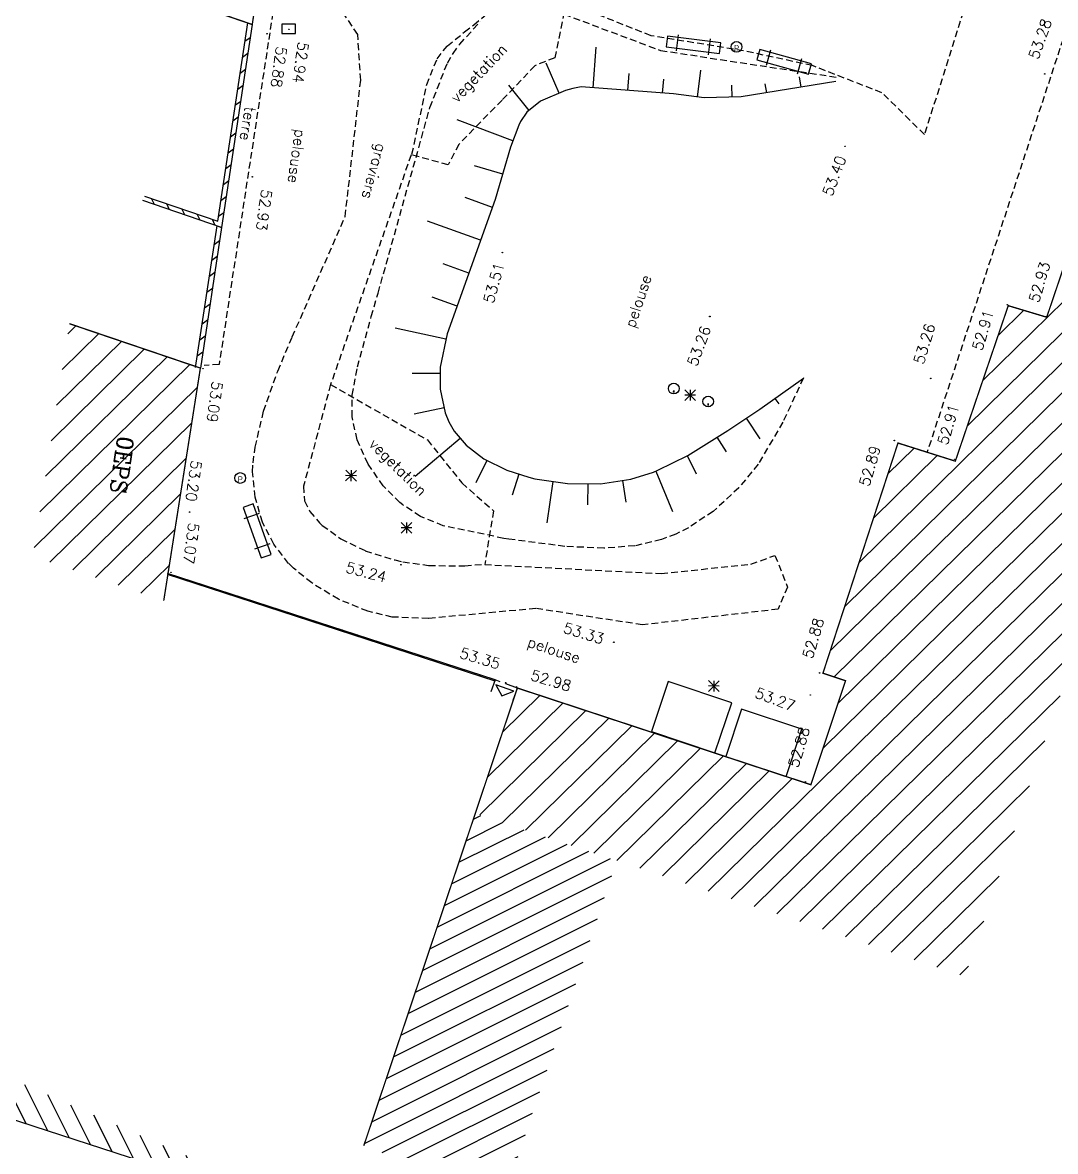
# Model space of a CAD drawing. Extents: x 661856 to 662117, y 6866905 to 6867165.
# Drawn here: x 661918.97 to 661957.48, y 6866988.05 to 6867030.13 of the extents above; entities that cross this region are included whole.
import ezdxf
from ezdxf.enums import TextEntityAlignment as Align

# ---------------------------------------------------------------- set-up
doc = ezdxf.new("R2010")
doc.units = 0
for name, pattern in [('CONTINU', [0]), ('DISCONTIN', [0.75, 0.5, -0.25]), ('HIDDEN', [0.375, 0.25, -0.125]), ('JSI_TCO2', [1, 0.5, 0.5]), ('PARALLEL', [0])]:
    doc.linetypes.add(name, pattern=pattern)
doc.layers.get('0').update_dxf_attribs({"linetype": 'CONTINUOUS'})
for name, color, linetype in [('ACCES', 7, 'CONTINU'), ('ARBRES', 3, 'CONTINU'), ('BATI', 6, 'CONTINUOUS'), ('BATI_PUBLIC', 7, 'CONTINU'), ('COTE_ALTI', 8, 'CONTINU'), ('COTE_DE_SEUIL', 8, 'CONTINU'), ('HACHURE', 7, 'CONTINUOUS'), ('LIGNE_DIVERS', 7, 'CONTINU'), ('MOB-URB', 6, 'CONTINU'), ('MUR', 7, 'CONTINU'), ('NOM_DE_VOIE', 7, 'CONTINU'), ('OUVRAGE_ART_DA', 7, 'CONTINU'), ('TALUS', 3, 'CONTINU')]:
    doc.layers.add(name, color=color, linetype=linetype)
doc.styles.add('COMPLEX', font='COMPLEX')
doc.styles.get("Standard").update_dxf_attribs({"font": 'ARIALUNI.ttf', "height": 2})

# ---------------------------------------------------------------- blocks, each defined once
blk = doc.blocks.new('*X94')
at = {"layer": 'BATI_PUBLIC', "color": 7, "linetype": 'CONTINU'}
for p, q in [((610593.761, 133521.639), (610603.962, 133531.84)), ((610593.202, 133519.949), (610603.407, 133530.154)), ((610589.208, 133514.824), (610602.852, 133528.468)), ((610588.684, 133513.169), (610602.297, 133526.782)), ((610588.16, 133511.513), (610601.742, 133525.095)), ((610594.32, 133523.33), (610595.265, 133524.275)), ((610588.322, 133510.544), (610601.187, 133523.409)), ((610588.468, 133509.558), (610600.632, 133521.723)), ((610587.926, 133507.885), (610600.077, 133520.037)), ((610589.732, 133516.48), (610592.089, 133518.836)), ((610590.256, 133518.135), (610591.223, 133519.102)), ((610583.693, 133502.521), (610599.523, 133518.35)), ((610584.548, 133502.244), (610598.968, 133516.664)), ((610585.403, 133501.967), (610598.413, 133514.978)), ((610586.257, 133501.691), (610597.858, 133513.291)), ((610587.112, 133501.414), (610597.303, 133511.605)), ((610587.966, 133501.137), (610596.748, 133509.919)), ((610575.434, 133506.707), (610578.214, 133509.487)), ((610575.976, 133508.38), (610577.357, 133509.761)), ((610575.147, 133505.288), (610579.071, 133509.213)), ((610576.002, 133505.012), (610579.929, 133508.939)), ((610576.856, 133504.735), (610580.786, 133508.664)), ((610577.711, 133504.458), (610581.643, 133508.39)), ((610588.821, 133500.86), (610596.193, 133508.233)), ((610578.566, 133504.181), (610582.5, 133508.116)), ((610579.42, 133503.905), (610583.357, 133507.842)), ((610580.275, 133503.628), (610584.214, 133507.567)), ((610581.129, 133503.351), (610585.071, 133507.293)), ((610581.984, 133503.074), (610585.928, 133507.019)), ((610582.839, 133502.798), (610586.785, 133506.745)), ((610589.676, 133500.584), (610595.638, 133506.546)), ((610590.53, 133500.307), (610595.083, 133504.86)), ((610591.385, 133500.03), (610594.529, 133503.174)), ((610592.24, 133499.753), (610593.974, 133501.488)), ((610593.094, 133499.477), (610593.419, 133499.801))]:
    blk.add_line(p, q, dxfattribs=at)
blk = doc.blocks.new('*X152')
at = {"layer": 'TALUS', "color": 3, "linetype": 'CONTINU'}
for p, q in [((610579.142, 133532.435), (610579.246, 133533.949)), ((610577.88, 133532.223), (610577.391, 133533.339)), ((610583.032, 133532.12), (610583.154, 133533.122)), ((610580.44, 133532.345), (610580.484, 133532.977)), ((610581.738, 133532.256), (610581.774, 133532.777)), ((610585.618, 133532.303), (610585.561, 133532.636)), ((610586.901, 133532.521), (610586.834, 133532.913)), ((610576.768, 133531.572), (610575.997, 133532.499)), ((610584.331, 133532.128), (610584.314, 133532.575)), ((610576.172, 133530.433), (610574.09, 133531.195)), ((610575.8, 133529.187), (610574.748, 133529.484)), ((610575.427, 133527.941), (610574.404, 133528.298)), ((610574.998, 133526.712), (610573.01, 133527.406)), ((610574.569, 133525.483), (610573.605, 133525.82)), ((610574.14, 133524.255), (610573.205, 133524.581)), ((610573.738, 133523.019), (610571.835, 133523.404)), ((610573.53, 133521.739), (610572.486, 133521.719)), ((610587.075, 133521.673), (610587.075, 133521.673)), ((610586.02, 133520.912), (610586.164, 133520.712)), ((610573.695, 133520.454), (610572.58, 133520.209)), ((610584.954, 133520.165), (610585.475, 133519.395)), ((610574.3, 133519.322), (610572.64, 133517.884)), ((610583.869, 133519.447), (610584.215, 133518.904)), ((610582.77, 133518.749), (610583.113, 133518.073)), ((610575.305, 133518.511), (610574.895, 133517.668)), ((610576.502, 133518.008), (610576.256, 133517.22)), ((610581.607, 133518.167), (610582.235, 133516.665)), ((610577.773, 133517.746), (610577.555, 133516.196)), ((610579.069, 133517.674), (610579.073, 133516.88)), ((610580.36, 133517.806), (610580.491, 133516.992))]:
    blk.add_line(p, q, dxfattribs=at)
blk = doc.blocks.new('*X157')
at = {"layer": 'MUR', "color": 7, "linetype": 'CONTINU'}
for p, q in [((610565.27, 133526.615), (610565.068, 133526.464)), ((610565.185, 133526.021), (610564.983, 133525.87)), ((610565.101, 133525.427), (610564.899, 133525.276)), ((610565.016, 133524.833), (610564.814, 133524.682)), ((610564.931, 133524.239), (610564.729, 133524.088)), ((610564.846, 133523.645), (610564.644, 133523.494)), ((610564.761, 133523.051), (610564.559, 133522.9)), ((610564.676, 133522.457), (610564.474, 133522.306))]:
    blk.add_line(p, q, dxfattribs=at)
blk = doc.blocks.new('*X158')
at = {"layer": 'MUR', "color": 7, "linetype": 'CONTINU'}
for p, q in [((610566.347, 133534.193), (610566.15, 133534.044)), ((610566.263, 133533.598), (610566.066, 133533.45)), ((610566.178, 133533.004), (610565.981, 133532.856)), ((610566.094, 133532.41), (610565.897, 133532.262)), ((610566.01, 133531.816), (610565.812, 133531.668)), ((610565.925, 133531.222), (610565.728, 133531.074)), ((610565.841, 133530.628), (610565.644, 133530.48)), ((610565.756, 133530.034), (610565.559, 133529.886)), ((610565.672, 133529.44), (610565.475, 133529.292)), ((610565.588, 133528.846), (610565.39, 133528.698)), ((610562.827, 133527.945), (610562.717, 133528.166)), ((610565.503, 133528.252), (610565.306, 133528.104)), ((610563.396, 133527.755), (610563.286, 133527.975)), ((610563.965, 133527.564), (610563.855, 133527.785)), ((610564.534, 133527.374), (610564.424, 133527.594)), ((610565.419, 133527.658), (610565.222, 133527.51)), ((610565.103, 133527.183), (610564.993, 133527.404))]:
    blk.add_line(p, q, dxfattribs=at)
blk = doc.blocks.new('*X159')
at = {"layer": 'BATI', "color": 7, "linetype": 'CONTINU'}
for p, q in [((610559.638, 133523.089), (610559.941, 133523.392)), ((610559.441, 133521.761), (610560.792, 133523.111)), ((610559.048, 133519.105), (610562.494, 133522.55)), ((610559.245, 133520.433), (610561.643, 133522.831)), ((610558.852, 133517.777), (610563.345, 133522.27)), ((610558.655, 133516.449), (610564.196, 133521.99)), ((610558.459, 133515.121), (610564.486, 133521.149)), ((610559.045, 133514.576), (610564.289, 133519.819)), ((610559.896, 133514.296), (610564.091, 133518.49)), ((610560.747, 133514.015), (610563.893, 133517.161)), ((610561.598, 133513.735), (610563.695, 133515.832)), ((610562.449, 133513.454), (610563.498, 133514.503))]:
    blk.add_line(p, q, dxfattribs=at)
blk = doc.blocks.new('*X160')
at = {"layer": 'MUR', "color": 7, "linetype": 'CONTINU'}
for p, q in [((610563.675, 133514.114), (610563.636, 133514.094)), ((610564.247, 133513.933), (610564.208, 133513.913)), ((610564.819, 133513.753), (610564.78, 133513.733)), ((610565.391, 133513.572), (610565.353, 133513.552)), ((610565.964, 133513.392), (610565.925, 133513.372)), ((610566.536, 133513.211), (610566.497, 133513.191)), ((610567.108, 133513.031), (610567.069, 133513.011)), ((610567.68, 133512.85), (610567.641, 133512.83)), ((610568.252, 133512.67), (610568.214, 133512.649)), ((610568.825, 133512.489), (610568.786, 133512.469)), ((610569.397, 133512.309), (610569.358, 133512.288)), ((610569.969, 133512.128), (610569.93, 133512.108)), ((610570.541, 133511.947), (610570.502, 133511.927)), ((610571.113, 133511.767), (610571.075, 133511.747)), ((610571.686, 133511.586), (610571.647, 133511.566)), ((610572.258, 133511.406), (610572.219, 133511.386)), ((610572.83, 133511.225), (610572.791, 133511.205)), ((610573.402, 133511.045), (610573.363, 133511.025)), ((610573.974, 133510.864), (610573.935, 133510.844)), ((610574.547, 133510.684), (610574.508, 133510.663)), ((610575.119, 133510.503), (610575.08, 133510.483))]:
    blk.add_line(p, q, dxfattribs=at)
blk = doc.blocks.new('P30100')
at = {"color": 0}
blk.add_circle((0, 0), 0.05, dxfattribs=at)
blk.add_attdef('COTE30100', (0.3, 0.3), '', height=0.3)
blk = doc.blocks.new('P30500')
at = {"color": 0}
blk.add_circle((0, 0), 0.05, dxfattribs=at)
blk.add_attdef('COTE30500', text='', height=0.3).set_placement((-0.3, -0.15), align=Align.RIGHT)
blk = doc.blocks.new('P30600')
at = {"color": 0}
blk.add_circle((0, 0), 0.05, dxfattribs=at)
blk.add_attdef('COTE30600', text='', height=0.3).set_placement((-0.3, -0.6), align=Align.RIGHT)
blk = doc.blocks.new('P30400')
at = {"color": 0}
blk.add_circle((0, 0), 0.05, dxfattribs=at)
blk.add_attdef('COTE30400', text='', height=0.3).set_placement((-0.3, 0.3), align=Align.RIGHT)
blk = doc.blocks.new('SU415')
at = {"color": 0, "linetype": 'CONTINUOUS'}
for points in [[(0, 0.5), (0, 0)], [(0.1, 0.167), (0.9, 0.167), (0.5, 0.5), (0.1, 0.167)], [(1, 0), (1, 0.5)]]:
    blk.add_lwpolyline(points, dxfattribs=at)
at = {"color": 0, "linetype": 'DISCONTIN'}
blk.add_lwpolyline([(0, 0), (1, 0)], dxfattribs=at)
blk = doc.blocks.new('P23800')
for p, q in [((0, 0.497), (0, 0)), ((0.999, 0.497), (0, 0.497)), ((0.999, 0), (0.999, 0.497)), ((0, 0), (0.999, 0))]:
    blk.add_line(p, q)
blk = doc.blocks.new('P22100', base_point=(1, 1))
blk.add_circle((1, 1), 1)
blk.add_text('P', height=1.07).set_placement((0.5, 0.25), (1.5, 0.25), align=Align.ALIGNED)
blk = doc.blocks.new('P24100')
for points in [[(0.4, -0.1), (0.4, 0.5)], [(1.6, -0.1), (1.6, 0.5)]]:
    blk.add_lwpolyline(points)
blk.add_lwpolyline([(0, 0), (2, 0), (2, 0.4), (0, 0.4)], close=True)
blk = doc.blocks.new('P23000')
at = {"color": 3}
for p, q in [((-1, 1), (1, -1)), ((1, 1), (-1, -1)), ((1, 0), (-1, 0)), ((0, 1), (0, -1))]:
    blk.add_line(p, q, dxfattribs=at)
blk = doc.blocks.new('P24400', base_point=(1, 1))
blk.add_circle((1, 1), 1)
blk.add_text('.', height=2.58).set_placement((0.5, 0.25), (1.5, 0.25), align=Align.ALIGNED)

msp = doc.modelspace()

# ---------------------------------------------------------------- hatches: boundary and pattern name
at = {"layer": 'HACHURE'}
h = msp.add_hatch(dxfattribs=at)
h.set_pattern_fill('_USER', color=256, scale=0.6, angle=26.5676, style=0, pattern_type=0)
h.set_pattern_definition([(26.567613682, (0, 0), (-0.26835215853, 0.536644313315), [])])
h.paths.add_polyline_path([(661935.848, 6867000.648), (661941.127, 6866998.889), (661936.938, 6866986.32), (661931.692, 6866988.261)])
h = msp.add_hatch(dxfattribs=at)
h.set_pattern_fill('_USER', color=256, scale=0.6, angle=296.4939, style=0, pattern_type=0)
h.set_pattern_definition([(296.49394472, (50261.49716, 6738626.0907), (0.5369889077, 0.26766193795), [])])
edge = h.paths.add_edge_path()
edge.add_line((661903.021, 6866994.313), (661931.619, 6866985.015))
edge.add_line((661932.549, 6866987.867), (661903.936, 6866997.17))
edge.add_line((661931.619, 6866985.015), (661932.568, 6866987.86))
edge.add_line((661903.021, 6866994.313), (661903.936, 6866997.17))

# ---------------------------------------------------------------- linework, layer by layer
at = {"layer": 'BATI', "color": 7, "linetype": 'CONTINU', "const_width": 0.05}
for points in [[(661922.723, 6867031.708), (661927.534, 6867030.062), (661928.134, 6867033.986), (661923.335, 6867035.613)], [(661920.717, 6867018.909), (661925.6, 6867017.253), (661924.234, 6867008.58)]]:
    msp.add_lwpolyline(points, dxfattribs=at)
at = {"layer": 'BATI', "linetype": 'JSI_TCO2', "ltscale": 2, "elevation": 57.333, "flags": 128}
msp.add_lwpolyline([(661903.021, 6866994.313), (661931.619, 6866985.015)], dxfattribs=at)
at = {"layer": 'BATI_PUBLIC', "color": 7, "linetype": 'CONTINU', "const_width": 0.05}
msp.add_lwpolyline([(661931.692, 6866988.261), (661937.417, 6867005.325), (661948.36, 6867001.72), (661949.652, 6867005.597), (661948.809, 6867005.878), (661951.606, 6867014.459), (661953.744, 6867013.783), (661955.717, 6867019.58), (661957.151, 6867019.15), (661965.107, 6867042.65)], dxfattribs=at)
at = {"layer": 'LIGNE_DIVERS', "color": 7, "linetype": 'HIDDEN'}
for points in [[(661962.328, 6867043.412), (661952.695, 6867014.125)], [(661928.865, 6867034.205), (661926.297, 6867017.383), (661925.736, 6867017.35)], [(661954.831, 6867033.043), (661952.596, 6867025.966), (661951, 6867027.521), (661948.417, 6867028.528), (661945.848, 6867029.084), (661942.404, 6867029.642), (661939.237, 6867030.894), (661938.814, 6867028.824), (661938.073, 6867028.525), (661936.845, 6867027.244), (661935.238, 6867025.594), (661934.837, 6867024.832), (661933.46, 6867025.204), (661930.453, 6867016.636), (661934.064, 6867014.576), (661935.347, 6867012.971), (661936.529, 6867011.933), (661936.201, 6867009.93), (661942.783, 6867009.591), (661946.123, 6867009.946), (661947.02, 6867010.269), (661947.488, 6867009.09), (661947.136, 6867008.263), (661942.078, 6867007.68), (661938.102, 6867008.29), (661934.11, 6867007.918), (661932.756, 6867007.97), (661931.839, 6867008.189), (661930.749, 6867008.634), (661929.749, 6867009.241), (661929.071, 6867009.791), (661928.89, 6867009.969), (661928.335, 6867010.684), (661927.915, 6867011.506), (661927.638, 6867012.437), (661927.548, 6867013.384), (661927.566, 6867013.721), (661927.642, 6867014.306), (661927.956, 6867015.647), (661928.484, 6867017.143), (661929.025, 6867018.418), (661930.998, 6867022.899), (661931.578, 6867027.989), (661931.466, 6867029.689), (661930.303, 6867031.42)], [(661933.489, 6867025.223), (661934.04, 6867027.821), (661934.422, 6867028.782), (661934.799, 6867029.254), (661934.808, 6867029.263), (661935.447, 6867029.784), (661935.789, 6867030.048), (661936.827, 6867030.904), (661937.104, 6867031.302), (661937.876, 6867031.53), (661938.157, 6867031.511), (661938.237, 6867031.496), (661938.743, 6867031.297), (661939.208, 6867030.942), (661939.25, 6867030.899)], [(661930.454, 6867016.648), (661929.446, 6867012.85), (661929.482, 6867012.304), (661929.684, 6867011.905), (661930.044, 6867011.483), (661930.145, 6867011.39), (661930.839, 6867010.885), (661931.746, 6867010.444), (661932.845, 6867010.101), (661933.147, 6867010.034), (661934.11, 6867009.893), (661935.292, 6867009.875), (661935.453, 6867009.886), (661936.226, 6867009.942)]]:
    msp.add_lwpolyline(points, dxfattribs=at)
at = {"layer": 'MUR', "color": 7, "linetype": 'PARALLEL'}
for points in [[(661927.534, 6867030.062), (661926.393, 6867022.492), (661923.461, 6867023.501)], [(661923.517, 6867023.665), (661926.252, 6867022.725), (661927.367, 6867030.121)], [(661925.422, 6867017.28), (661926.221, 6867022.552)], [(661926.393, 6867022.492), (661925.599, 6867017.253)]]:
    msp.add_lwpolyline(points, dxfattribs=at)
at = {"layer": 'MUR', "color": 7, "linetype": 'CONTINUOUS'}
for points in [[(661927.367, 6867030.121), (661927.534, 6867030.062)], [(661926.221, 6867022.552), (661926.393, 6867022.492)], [(661924.367, 6867009.565), (661936.575, 6867005.598)], [(661936.575, 6867005.598), (661936.586, 6867005.627), (661924.376, 6867009.594)]]:
    msp.add_lwpolyline(points, dxfattribs=at)
at = {"layer": 'TALUS', "color": 3, "linetype": 'HIDDEN'}
for points in [[(661939.155, 6867030.447), (661942.755, 6867029.095), (661949.339, 6867028.096)], [(661948.081, 6867016.884), (661947.315, 6867015.239), (661946.393, 6867013.669), (661945.675, 6867012.793), (661944.717, 6867011.911), (661943.793, 6867011.299), (661943.327, 6867011.066), (661942.791, 6867010.859), (661941.799, 6867010.628), (661940.639, 6867010.537), (661939.192, 6867010.602), (661937.103, 6867010.875), (661936.912, 6867010.904), (661934.654, 6867011.375), (661933.807, 6867011.725), (661933.142, 6867012.152), (661933.037, 6867012.237), (661932.419, 6867012.858), (661931.85, 6867013.676), (661931.443, 6867014.582), (661931.255, 6867015.44), (661931.258, 6867016.204), (661931.263, 6867016.243), (661931.453, 6867017.295), (661931.97, 6867019.172), (661932.226, 6867020.049), (661934.16, 6867026.971), (661934.807, 6867028.626), (661935.022, 6867028.982), (661935.269, 6867029.331), (661936.03, 6867030.168)]]:
    msp.add_lwpolyline(points, dxfattribs=at)
at = {"layer": 'TALUS', "color": 3, "linetype": 'CONTINUOUS'}
msp.add_lwpolyline([(661949.284, 6867027.933), (661945.759, 6867027.363), (661944.381, 6867027.323), (661943.243, 6867027.472), (661939.79, 6867027.74), (661939.483, 6867027.677), (661939.212, 6867027.603), (661938.277, 6867027.204), (661937.771, 6867026.79), (661937.539, 6867026.451), (661937.473, 6867026.313), (661937.161, 6867025.485), (661936.594, 6867023.541), (661934.798, 6867018.536), (661934.534, 6867017.288), (661934.542, 6867016.472), (661934.73, 6867015.587), (661934.863, 6867015.249), (661935.057, 6867014.901), (661935.507, 6867014.374), (661936.166, 6867013.873), (661937.024, 6867013.446), (661937.843, 6867013.183), (661938.069, 6867013.129), (661939.285, 6867012.947), (661940.522, 6867012.943), (661941.642, 6867013.113), (661942.488, 6867013.378), (661942.659, 6867013.448), (661943.771, 6867013.998), (661945.259, 6867014.929), (661946.453, 6867015.722), (661948.08, 6867016.875)], dxfattribs=at)

# ---------------------------------------------------------------- block references
at = {"layer": 'ACCES', "color": 7, "linetype": 'CONTINU', "xscale": 0.884636099910246, "yscale": 0.9514941000248408, "rotation": 160.0314627112048}
msp.add_blockref('SU415', (661937.417, 6867005.325), dxfattribs=at)
at = {"layer": 'ARBRES', "color": 3, "linetype": 'CONTINU', "xscale": 0.1999999999095632, "yscale": 0.1999999999095632, "rotation": 359.5109626559351}
for p in [(661943.861, 6867016.244), (661931.216, 6867013.242), (661933.283, 6867011.295), (661944.742, 6867005.399)]:
    msp.add_blockref('P23000', p, dxfattribs=at)
at = {"layer": 'BATI', "color": 7, "linetype": 'CONTINU', "rotation": 359.5109627095217}
msp.add_blockref('*X159', (50243.611, 6738711.553), dxfattribs=at)
at = {"layer": 'BATI_PUBLIC', "color": 7, "linetype": 'CONTINU', "rotation": 359.5109627095217}
msp.add_blockref('*X94', (50243.611, 6738711.553), dxfattribs=at)
at = {"layer": 'COTE_ALTI', "color": 8}
ref = msp.add_blockref('P30100', (661957.079, 6867028.22, 53.277), dxfattribs=dict(at, xscale=0.2000000004534745, yscale=0.2000000004534745, rotation=70.61096323733436))
ref.add_attrib('COTE30100', '53.28', (661956.834, 6867028.73, 53.277), dxfattribs={"color": 8, "height": 0.4, "rotation": 70.611, "style": 'COMPLEX'})
ref = msp.add_blockref('P30100', (661928.088, 6867029.717, 52.881), dxfattribs=dict(at, xscale=0.2000000003364961, yscale=0.2000000003364961, rotation=262.3109676977392))
ref.add_attrib('COTE30100', '52.88', (661928.431, 6867029.267, 52.881), dxfattribs={"color": 8, "height": 0.4, "rotation": 262.311, "style": 'COMPLEX'})
ref = msp.add_blockref('P30100', (661928.9, 6867029.884, 52.938), dxfattribs=dict(at, xscale=0.2000000003364961, yscale=0.2000000003364961, rotation=262.3109676977392))
ref.add_attrib('COTE30100', '52.94', (661929.243, 6867029.434, 52.938), dxfattribs={"color": 8, "height": 0.4, "rotation": 262.311, "style": 'COMPLEX'})
ref = msp.add_blockref('P30500', (661949.636, 6867025.521, 53.401), dxfattribs=dict(at, xscale=0.1999999997360382, yscale=0.1999999997360382, rotation=69.7109632142136))
ref.add_attrib('COTE30500', '53.40', dxfattribs={"color": 8, "height": 0.4, "rotation": 69.711, "style": 'COMPLEX'}).set_placement((661949.685, 6867025.077, 53.401), align=Align.RIGHT)
ref = msp.add_blockref('P30100', (661927.536, 6867024.384, 52.935), dxfattribs=dict(at, xscale=0.2000000003364961, yscale=0.2000000003364961, rotation=262.3109676977392))
ref.add_attrib('COTE30100', '52.93', (661927.879, 6867023.934, 52.935), dxfattribs={"color": 8, "height": 0.4, "rotation": 262.311, "style": 'COMPLEX'})
ref = msp.add_blockref('P30500', (661936.859, 6867021.561, 53.507), dxfattribs=dict(at, xscale=0.199999999968756, yscale=0.199999999968756, rotation=74.210963112746))
ref.add_attrib('COTE30500', '53.51', dxfattribs={"color": 8, "height": 0.4, "rotation": 74.211, "style": 'COMPLEX'}).set_placement((661936.943, 6867021.122, 53.507), align=Align.RIGHT)
ref = msp.add_blockref('P30100', (661957.118, 6867019.166, 52.932), dxfattribs=dict(at, xscale=0.2000000003706532, yscale=0.2000000003706532, rotation=73.31096317646008))
ref.add_attrib('COTE30100', '52.93', (661956.85, 6867019.664, 52.932), dxfattribs={"color": 8, "height": 0.4, "rotation": 73.311, "style": 'COMPLEX'})
ref = msp.add_blockref('P30400', (661955.68, 6867019.619, 52.909), dxfattribs=dict(at, xscale=0.2000000003706532, yscale=0.2000000003706532, rotation=73.31096317646008))
ref.add_attrib('COTE30400', '52.91', dxfattribs={"color": 8, "height": 0.4, "rotation": 73.311, "style": 'COMPLEX'}).set_placement((661955.182, 6867019.35, 52.909), align=Align.RIGHT)
ref = msp.add_blockref('P30500', (661944.593, 6867019.177, 53.262), dxfattribs=dict(at, xscale=0.1999999997360382, yscale=0.1999999997360382, rotation=69.7109632142136))
ref.add_attrib('COTE30500', '53.26', dxfattribs={"color": 8, "height": 0.4, "rotation": 69.711, "style": 'COMPLEX'}).set_placement((661944.642, 6867018.733, 53.262), align=Align.RIGHT)
ref = msp.add_blockref('P30100', (661952.829, 6867016.866, 53.263), dxfattribs=dict(at, xscale=0.2000000003706532, yscale=0.2000000003706532, rotation=73.31096317646008))
ref.add_attrib('COTE30100', '53.26', (661952.56, 6867017.364, 53.263), dxfattribs={"color": 8, "height": 0.4, "rotation": 73.311, "style": 'COMPLEX'})
ref = msp.add_blockref('P30100', (661925.696, 6867017.232, 53.093), dxfattribs=dict(at, xscale=0.2000000003364961, yscale=0.2000000003364961, rotation=262.3109676977392))
ref.add_attrib('COTE30100', '53.09', (661926.039, 6867016.783, 53.093), dxfattribs={"color": 8, "height": 0.4, "rotation": 262.311, "style": 'COMPLEX'})
ref = msp.add_blockref('P30100', (661953.717, 6867013.853, 52.914), dxfattribs=dict(at, xscale=0.2000000003706532, yscale=0.2000000003706532, rotation=73.31096317646008))
ref.add_attrib('COTE30100', '52.91', (661953.449, 6867014.351, 52.914), dxfattribs={"color": 8, "height": 0.4, "rotation": 73.311, "style": 'COMPLEX'})
ref = msp.add_blockref('P30400', (661951.468, 6867014.554, 52.886), dxfattribs=dict(at, xscale=0.2000000003706532, yscale=0.2000000003706532, rotation=73.31096317646008))
ref.add_attrib('COTE30400', '52.89', dxfattribs={"color": 8, "height": 0.4, "rotation": 73.311, "style": 'COMPLEX'}).set_placement((661950.97, 6867014.286, 52.886), align=Align.RIGHT)
ref = msp.add_blockref('P30500', (661925.196, 6867011.883, 53.195), dxfattribs=dict(at, xscale=0.2000000003364961, yscale=0.2000000003364961, rotation=262.3109676977392))
ref.add_attrib('COTE30500', '53.20', dxfattribs={"color": 8, "height": 0.4, "rotation": 262.311, "style": 'COMPLEX'}).set_placement((661925.051, 6867012.306, 53.195), align=Align.RIGHT)
ref = msp.add_blockref('P30400', (661924.507, 6867009.636, 53.067), dxfattribs=dict(at, xscale=0.2000000003364961, yscale=0.2000000003364961, rotation=262.3109676977392))
ref.add_attrib('COTE30400', '53.07', dxfattribs={"color": 8, "height": 0.4, "rotation": 262.311, "style": 'COMPLEX'}).set_placement((661924.957, 6867009.979, 53.067), align=Align.RIGHT)
ref = msp.add_blockref('P30600', (661933.074, 6867009.921, 53.242), dxfattribs=dict(at, xscale=0.1999999998924461, yscale=0.1999999998924461, rotation=345.1109655914501))
ref.add_attrib('COTE30600', '53.24', dxfattribs={"color": 8, "height": 0.4, "rotation": 345.111, "style": 'COMPLEX'}).set_placement((661932.481, 6867009.251, 53.242), align=Align.RIGHT)
ref = msp.add_blockref('P30500', (661941.013, 6867007.031, 53.333), dxfattribs=dict(at, xscale=0.2000000000932818, yscale=0.2000000000932818, rotation=343.3109654157499))
ref.add_attrib('COTE30500', '53.33', dxfattribs={"color": 8, "height": 0.4, "rotation": 343.311, "style": 'COMPLEX'}).set_placement((661940.573, 6867006.955, 53.333), align=Align.RIGHT)
ref = msp.add_blockref('P30100', (661948.683, 6867005.888, 52.883), dxfattribs=dict(at, xscale=0.2000000003706532, yscale=0.2000000003706532, rotation=73.31096317646008))
ref.add_attrib('COTE30100', '52.88', (661948.414, 6867006.386, 52.883), dxfattribs={"color": 8, "height": 0.4, "rotation": 73.311, "style": 'COMPLEX'})
ref = msp.add_blockref('P30100', (661937.379, 6867005.366, 52.976), dxfattribs=dict(at, xscale=0.2000000000932818, yscale=0.2000000000932818, rotation=343.3109654157499))
ref.add_attrib('COTE30100', '52.98', (661937.877, 6867005.635, 52.976), dxfattribs={"color": 8, "height": 0.4, "rotation": 343.311, "style": 'COMPLEX'})
ref = msp.add_blockref('P30600', (661948.338, 6867005.063, 53.273), dxfattribs=dict(at, xscale=0.1999999998584911, yscale=0.1999999998584911, rotation=339.7109657161468))
ref.add_attrib('COTE30600', '53.27', dxfattribs={"color": 8, "height": 0.4, "rotation": 339.711, "style": 'COMPLEX'}).set_placement((661947.685, 6867004.451, 53.273), align=Align.RIGHT)
ref = msp.add_blockref('P30100', (661948.153, 6867001.826, 52.882), dxfattribs=dict(at, xscale=0.2000000003706532, yscale=0.2000000003706532, rotation=73.31096317646008))
ref.add_attrib('COTE30100', '52.88', (661947.885, 6867002.324, 52.882), dxfattribs={"color": 8, "height": 0.4, "rotation": 73.311, "style": 'COMPLEX'})
at = {"layer": 'COTE_DE_SEUIL', "color": 8}
ref = msp.add_blockref('P30400', (661936.978, 6867005.518, 53.352), dxfattribs=dict(at, xscale=0.2000000000932818, yscale=0.2000000000932818, rotation=343.3109654157499))
ref.add_attrib('COTE30400', '53.35', dxfattribs={"color": 8, "height": 0.4, "rotation": 343.311, "style": 'COMPLEX'}).set_placement((661936.71, 6867006.016, 53.352), align=Align.RIGHT)
at = {"layer": 'MOB-URB', "color": 6, "linetype": 'CONTINU'}
for p, rotation in [((661942.963, 6867029.231), 352.7227627005872), ((661946.346, 6867028.745), 344.4866627315531), ((661927.194, 6867012.059), 289.5680627196638)]:
    msp.add_blockref('P24100', p, dxfattribs=dict(at, rotation=rotation))
at = {"layer": 'MOB-URB', "color": 6, "linetype": 'CONTINU', "xscale": 0.1999999999095632, "yscale": 0.1999999999095632, "rotation": 359.5109626559351}
for name, p in [('P22100', (661945.588, 6867029.228)), ('P24400', (661943.248, 6867016.49)), ('P24400', (661944.531, 6867016.006)), ('P22100', (661927.086, 6867013.154))]:
    msp.add_blockref(name, p, dxfattribs=at)
at = {"layer": 'MUR', "color": 7, "linetype": 'CONTINU', "rotation": 359.5109627095217}
for name in ['*X158', '*X157', '*X160']:
    msp.add_blockref(name, (50243.611, 6738711.553), dxfattribs=at)
at = {"layer": 'OUVRAGE_ART_DA', "color": 7, "linetype": 'CONTINU'}
for p, xscale, yscale, rotation in [((661928.631, 6867029.731), 0.5100038999832112, 0.689924100466834, 359.735651104513), ((661945.407, 6867004.771), 2.499820999842953, 3.956224999774353, 161.4021627161717), ((661948.023, 6867003.794), 2.368314000089352, 3.750030999843587, 161.5579627082224)]:
    msp.add_blockref('P23800', p, dxfattribs=dict(at, xscale=xscale, yscale=yscale, rotation=rotation))
at = {"layer": 'TALUS', "color": 3, "linetype": 'CONTINU', "rotation": 359.5109627095217}
msp.add_blockref('*X152', (50243.611, 6738711.553), dxfattribs=at)

# ---------------------------------------------------------------- texts
at = {"layer": 'NOM_DE_VOIE', "color": 7, "style": 'COMPLEX'}
for s, height, rotation, p in [('vegetation', 0.4, 46.215, (661935.171, 6867027.123)), ('terre', 0.4, 260.8428, (661927.269, 6867027.024)), ('pelouse', 0.4, 261.9156, (661929.141, 6867026.179)), ('graviers', 0.4, 254.467, (661932.176, 6867025.656)), ('pelouse', 0.4, 71.5439, (661941.785, 6867018.723)), ('0EPS', 0.6, 262.0411, (661922.524, 6867014.744)), ('vegetation', 0.4, 315.0871, (661931.859, 6867014.388)), ('pelouse', 0.4, 341.6136, (661937.761, 6867006.879))]:
    msp.add_text(s, height=height, rotation=rotation, dxfattribs=at).set_placement(p)

doc.saveas('drawing.dxf')
